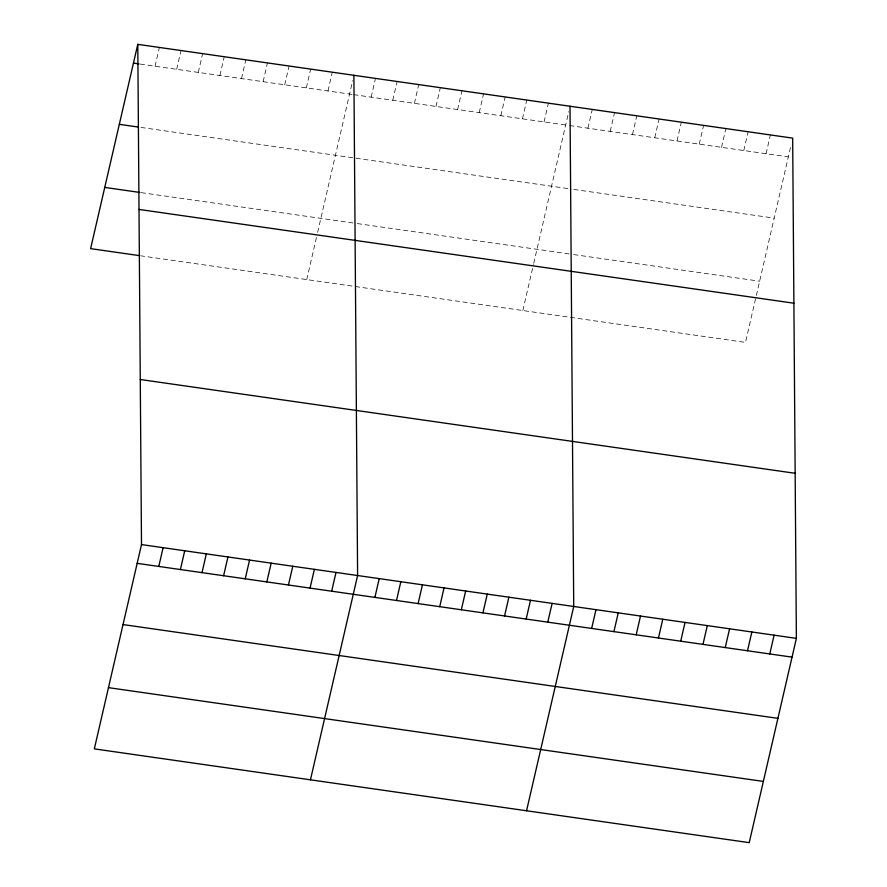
<?xml version="1.0" encoding="UTF-8"?>
<svg xmlns="http://www.w3.org/2000/svg" width="887" height="887" viewBox="0 0 887 887"><rect width="100%" height="100%" fill="white"/><g stroke="black" fill="none" stroke-linecap="round" stroke-linejoin="round"><path stroke-width="0.67" stroke-dasharray="4.43 3.33" d="M155.059 66.215L159.394 47.443M176.679 69.308L181.003 50.537M198.289 72.401L202.613 53.63M219.898 75.495L224.234 56.735M241.508 78.588L245.843 59.828M263.117 81.682L267.453 62.922M284.727 84.775L289.062 66.015M306.337 87.868L310.672 69.108M327.957 90.973L332.281 72.202M306.736 279.582L316.448 237.494M317.624 232.394L352.66 80.662M371.176 97.16L375.5 78.389M392.786 100.253L397.121 81.493M414.395 103.347L418.731 84.587M436.005 106.44L440.34 87.68M457.614 109.533L461.95 90.773M479.224 112.627L483.559 93.867M500.845 115.731L505.169 96.96M522.454 118.825L526.778 100.054M544.064 121.918L548.399 103.147M522.842 310.528L533.442 264.614M533.741 263.339L568.767 111.607M587.937 128.205L592.272 109.434M610.201 131.387L614.536 112.627M632.464 134.58L636.799 115.809M654.739 137.762L659.063 119.002M677.003 140.955L681.338 122.195M699.266 144.149L703.602 125.377M721.53 147.331L725.865 128.571M743.794 150.524L748.129 131.753M766.069 153.706L770.393 134.946M790.494 147.519L745.501 342.415L140.601 255.789M140.201 64.086L352.261 94.454M353.614 94.643L568.29 125.389M569.598 125.577L788.332 156.899M140.933 127.429L571.184 189.042M573.8 189.419L774.196 218.124M141.221 192.634L355.986 223.391M357.339 223.579L572.337 254.369M573.645 254.558L759.638 281.201"/><path stroke-width="1.33" d="M137.784 44.35L141.499 544.585L94.332 748.872L749.216 842.65L796.382 638.363L792.668 138.128L137.784 44.35L90.618 248.637L139.248 255.6M158.784 566.438L163.108 547.678M180.394 569.532L184.718 550.772M202.003 572.636L206.338 553.865M223.613 575.73L227.948 556.958M245.222 578.823L249.557 560.052M266.832 581.916L271.167 563.156M288.441 585.01L292.777 566.25M310.051 588.103L314.386 569.343M331.671 591.197L335.996 572.437M310.45 779.817L357.605 575.53L353.891 75.295M374.891 597.394L379.226 578.623M396.5 600.488L400.835 581.717M418.11 603.581L422.445 584.81M439.719 606.675L444.054 587.915M461.329 609.768L465.664 591.008M482.938 612.862L487.273 594.102M504.559 615.955L508.883 597.195M526.168 619.048L530.493 600.288M547.778 622.153L552.113 603.382M526.556 810.762L573.723 606.475L570.008 106.252M591.651 628.428L595.986 609.668M613.915 631.622L618.25 612.862M636.19 634.815L640.514 616.044M658.453 637.997L662.777 619.237M680.717 641.19L685.052 622.419M702.981 644.372L707.316 625.612M725.244 647.565L729.58 628.794M747.519 650.748L751.843 631.987M769.783 653.941L774.107 635.181M133.449 63.11L138.86 63.886M119.324 124.335L138.228 127.041M104.755 187.412L139.88 192.446M139.015 209.432L793.887 303.21M140.279 379.503L795.151 473.292M141.499 544.585L796.382 638.363M137.163 563.345L792.047 657.134M123.038 624.57L777.91 718.348M108.469 687.647L763.352 781.425"/></g></svg>
